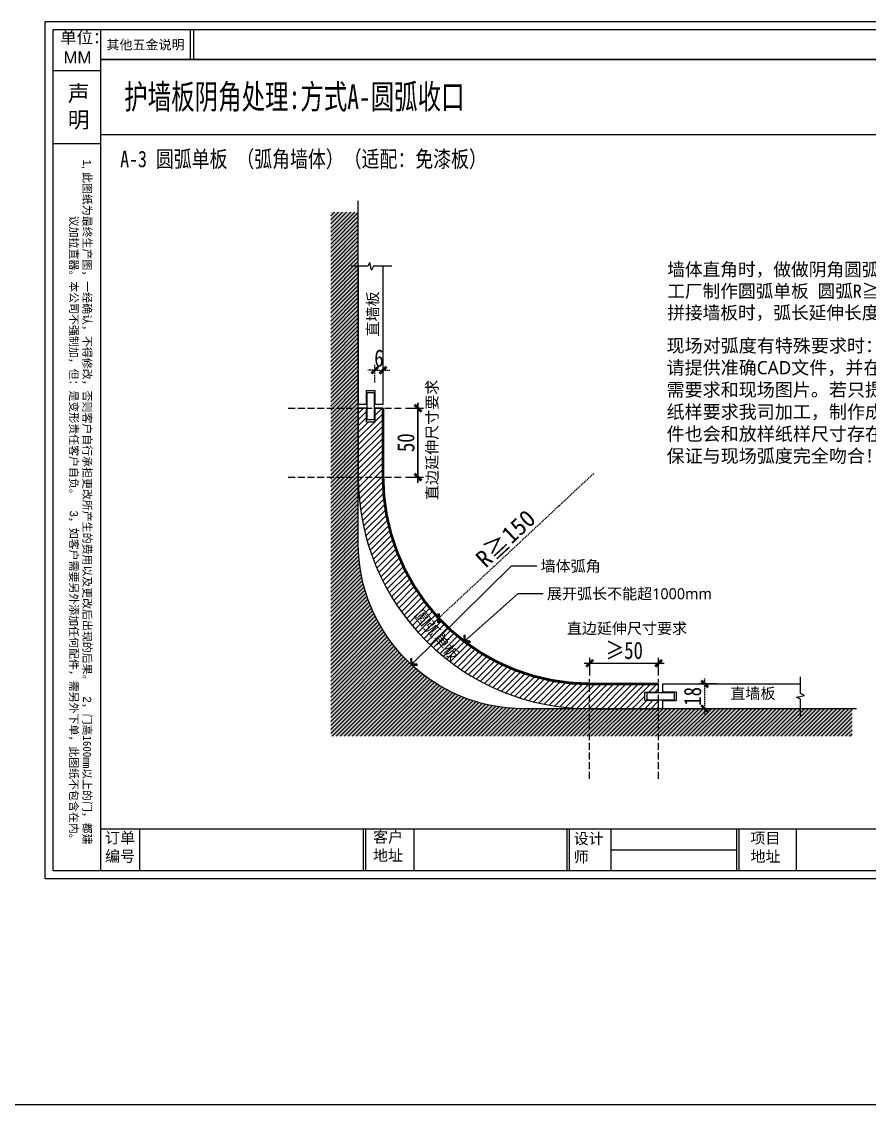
# Model space of a CAD drawing. Header units: millimetres. Extents: x 4862 to 20554, y 7569 to 11262.
# Drawn here: x 11900 to 12516, y 9651 to 10437 of the extents above; entities that cross this region are included whole.
import ezdxf

# ---------------------------------------------------------------- set-up
doc = ezdxf.new("R2010")
doc.units = ezdxf.units.MM
doc.linetypes.add('__DASH', pattern=[0.35, 0.25, -0.1])
doc.linetypes.add('DASHEDX2', pattern=[1.5, 1, -0.5])
doc.layers.add('0 @ 1', color=7, linetype='Continuous')
doc.styles.get("Standard").update_dxf_attribs({"font": 'arial.ttf'})
doc.styles.add('宋体', font='SimSun.ttf')
doc.styles.add('家具尺寸文字', font='SimSun.ttf', dxfattribs={"width": 0.8})
doc.styles.add('黑石雅黑', font='Microsoft YaHei.ttf')
doc.dimstyles.new('副本 固装比例5', dxfattribs={"dimscale": 5, "dimtxt": 2.5, "dimasz": 1, "dimexe": 0.8, "dimexo": 1.2, "dimgap": 0.5, "dimtad": 1, "dimdec": 0, "dimdsep": 46, "dimtxsty": '家具尺寸文字', "dimblk": 'ARCHTICK', "dimcen": 0, "dimdle": 0.8, "dimclrd": 8, "dimclre": 8, "dimclrt": 2, "dimadec": 1, "dimazin": 2, "dimtfac": 1, "dimtdec": 0, "dimtix": 1, "dimtmove": 2, "dimatfit": 2, "dimfxl": 0, "dimtolj": 1, "dimtzin": 0, "dimarcsym": 0})
doc.dimstyles.new('深化(A1)1：1', dxfattribs={"dimtxt": 3, "dimasz": 1, "dimexe": 1.5, "dimexo": 1, "dimgap": 1, "dimtad": 1, "dimdec": 0, "dimrnd": 5, "dimdsep": 46, "dimtxsty": '黑石雅黑', "dimblk": 'ARCHTICK', "dimcen": 1, "dimclrd": 44, "dimclre": 44, "dimclrt": 50, "dimadec": 0, "dimazin": 2, "dimtfac": 1, "dimtdec": 0, "dimtix": 1, "dimtmove": 2, "dimatfit": 3, "dimldrblk": 'hl_arrow2', "dimfxl": 0, "dimtolj": 1, "dimarcsym": 0})
pattern_1 = [(50, (-32056.795, 49533.028), (11.9066731, -1.0416984), [1.2450121, -13.6951334]), (355, (-32056.795, 49533.028), (-2.3033327, 12.486514), [0.9960097, -10.956145]), (100.451445, (-32055.803, 49532.941), (9.6033404, 11.444815), [1.0580975, -11.639082]), (46.1842, (-32056.795, 49536.348), (17.716362, -2.747675), [1.867518, -20.5427]), (96.635558, (-32055.319, 49536.119), (15.5155394, 16.1705263), [1.587147, -17.458639]), (351.18415, (-32056.795, 49536.348), (15.5155394, 16.1705263), [1.4940124, -16.4341426]), (21, (-32055.135, 49535.518), (9.9087536, -6.6835387), [1.2450121, -13.6951334]), (326, (-32055.135, 49535.518), (4.0390695, 12.0375985), [0.9960097, -10.9561067]), (71.451445, (-32054.31, 49534.961), (13.947823, 5.3540599), [1.0580975, -11.639062]), (37.5, (-32056.7954, 49533.028), (0.20185556, 5.5260918), [0, -10.8233054, 0, -11.12210834, 0, -10.9976071]), (7.5, (-32056.7954, 49533.028), (4.36699686, 6.5472982), [0, -6.3412618, 0, -10.574303, 0, -4.1915408]), (327.5, (-32060.497, 49533.028), (8.86151892, -0.37440188), [0, -4.1500404, 0, -12.9481261, 0, -17.1811674]), (317.5, (-32062.157, 49533.028), (9.6809778, 1.6617475), [0, -5.3950526, 0, -8.5988838, 0, -12.2011189])]

# ---------------------------------------------------------------- blocks, each defined once
blk = doc.blocks.new('A$C398a0407')
for p, q in [((443.2, 6784), (443.2, 64)), ((1163.2, 6546.9), (1163.2, 6784)), ((1189.6, 6546.9), (1189.6, 6784)), ((443.2, 6546.9), (8134, 6546.9)), ((443.2, 399), (9568, 399)), ((756.5, 399), (756.5, 64)), ((2542.3, 399), (2542.3, 64)), ((2562.3, 399), (2562.3, 64)), ((2948.7, 399), (2948.7, 64)), ((4169.9, 399), (4169.9, 64)), ((4189.9, 399), (4189.9, 64)), ((4522.7, 399), (4522.7, 64)), ((5527, 399), (5527, 64)), ((5547, 399), (5547, 64)), ((6003.2, 399), (6003.2, 64)), ((4522.7, 231.5), (5527, 231.5))]:
    blk.add_line(p, q)
at = {"color": 8}
for p, q in [((64, 6457.7), (443.2, 6457.7)), ((64, 5874.2), (443.2, 5874.2))]:
    blk.add_line(p, q, dxfattribs=at)
for points in [[(9632, 0), (0, 0), (0, 6848), (9632, 6848)], [(9568, 64), (64, 64), (64, 6784), (9568, 6784)]]:
    blk.add_lwpolyline(points, close=True)
at = {"color": 8, "insert": (368.9, 272.3), "char_height": 64, "width": 5497.15, "attachment_point": 3, "rotation": 270}
blk.add_mtext('1, {\\fSimSun|b0|i0|c134|p2;此图纸为最终生产图，一经确认，不得修改，否则客户自行承担更改所产生的费用以及更改后出现的后果。  }2{\\fSimSun|b0|i0|c134|p2;，门高1600mm以上的门，都建议加拉直器。本公司不强制加，但：是变形责任客户自负。  }3{\\fSimSun|b0|i0|c134|p2;，如客户需要另外添加任何配件，需另外下单，此图纸不包含在内。}', dxfattribs=at)
at = {"color": 8, "char_height": 88, "attachment_point": 1, "style": '宋体'}
for s, insert in [('订单\\P编号', (479.9, 370.6)), ('客户\\P地址', (2621.8, 377)), ('设计\\P师', (4225.5, 364.6)), ('项目\\P地址', (5638.6, 368.9))]:
    blk.add_mtext_dynamic_manual_height_columns(s, width=596.489, gutter_width=12.5, heights=[0], dxfattribs=dict(at, insert=insert))
at = {"layer": '0 @ 1', "color": 8, "attachment_point": 1}
for s, insert, char_height, width in [('\\pi13.703;单位：\\P\\pi40.286;MM', (107.3, 6770.1), 96, 391.163), ('{\\fSimSun|b0|i0|c134|p2;其他五金说明}', (490.9, 6701.9), 76.325, 737.994), ('声明', (182.3, 6340), 127.53, 194.038)]:
    blk.add_mtext(s, dxfattribs=dict(at, insert=insert, char_height=char_height, width=width))
blk = doc.blocks.new('_ArchTick')
at = {"color": 0, "linetype": 'ByBlock', "const_width": 0.4}
blk.add_lwpolyline([(-0.5, -0.5), (0.5, 0.5)], dxfattribs=at)
blk = doc.blocks.new('*D278')
at = {"color": 8, "lineweight": -2, "transparency": 16777216}
for p, q in [((12188.05, 10160.43), (12188.05, 10102.43)), ((12179.05, 10156.43), (12192.05, 10156.43)), ((12179.05, 10106.43), (12192.05, 10106.43))]:
    blk.add_line(p, q, dxfattribs=at)
at = {"layer": 'Defpoints', "color": 0, "transparency": 16777216}
for p in [(12162.72, 10156.43), (12162.72, 10106.43), (12188.05, 10106.43)]:
    blk.add_point(p, dxfattribs=at)
at = {"color": 8, "lineweight": -2, "transparency": 16777216, "xscale": 5, "yscale": 5, "zscale": 5}
for p, rotation in [((12188.05, 10156.43), 90), ((12188.05, 10106.43), 270)]:
    blk.add_blockref('_ArchTick', p, dxfattribs=dict(at, rotation=rotation))
at = {"color": 2, "transparency": 16777216, "insert": (12179.3, 10131.43), "char_height": 12.5, "attachment_point": 5, "rotation": 90, "style": '家具尺寸文字'}
blk.add_mtext('\\A1;50', dxfattribs=at)
blk = doc.blocks.new('*D279')
at = {"color": 8, "lineweight": -2, "transparency": 16777216}
for p, q in [((12188.05, 10102.38), (12188.05, 10160.38)), ((12179.05, 10156.38), (12192.05, 10156.38)), ((12179.05, 10106.38), (12192.05, 10106.38))]:
    blk.add_line(p, q, dxfattribs=at)
at = {"layer": 'Defpoints', "color": 0, "transparency": 16777216}
for p in [(12162.72, 10156.38), (12188.05, 10156.38), (12162.72, 10106.38)]:
    blk.add_point(p, dxfattribs=at)
at = {"color": 8, "lineweight": -2, "transparency": 16777216, "xscale": 5, "yscale": 5, "zscale": 5}
for p, rotation in [((12188.05, 10156.38), 90), ((12188.05, 10106.38), 270)]:
    blk.add_blockref('_ArchTick', p, dxfattribs=dict(at, rotation=rotation))
at = {"color": 2, "transparency": 16777216, "insert": (12179.3, 10131.38), "char_height": 12.5, "attachment_point": 5, "rotation": 90, "style": '家具尺寸文字'}
blk.add_mtext('\\A1;50', dxfattribs=at)
blk = doc.blocks.new('*D280')
at = {"color": 8, "lineweight": -2, "transparency": 16777216}
for p, q in [((12308.72, 9971.41), (12366.72, 9971.41)), ((12312.72, 9962.41), (12312.72, 9975.41)), ((12362.72, 9962.41), (12362.72, 9975.41))]:
    blk.add_line(p, q, dxfattribs=at)
at = {"layer": 'Defpoints', "color": 0, "transparency": 16777216}
for p in [(12362.72, 9971.41), (12312.72, 9956.38), (12362.72, 9956.38)]:
    blk.add_point(p, dxfattribs=at)
at = {"color": 8, "lineweight": -2, "transparency": 16777216, "xscale": 5, "yscale": 5, "zscale": 5, "rotation": 180}
blk.add_blockref('_ArchTick', (12312.72, 9971.41), dxfattribs=at)
at = {"color": 8, "lineweight": -2, "transparency": 16777216, "xscale": 5, "yscale": 5, "zscale": 5}
blk.add_blockref('_ArchTick', (12362.72, 9971.41), dxfattribs=at)
at = {"color": 2, "transparency": 16777216, "insert": (12337.72, 9980.54), "char_height": 12.5, "attachment_point": 5, "style": '家具尺寸文字'}
blk.add_mtext('\\A1;≥50', dxfattribs=at)
blk = doc.blocks.new('*D281')
at = {"color": 8, "linetype": 'DASHEDX2', "lineweight": -2, "transparency": 16777216}
blk.add_line((12315.64, 10109.1), (12200.08, 10001.35), dxfattribs=at)
at = {"layer": 'Defpoints', "color": 0, "transparency": 16777216}
for p in [(12312.72, 10106.38), (12203.01, 10004.08)]:
    blk.add_point(p, dxfattribs=at)
at = {"color": 8, "lineweight": -2, "transparency": 16777216, "xscale": 5, "yscale": 5, "zscale": 5, "rotation": 222.9969408445187}
blk.add_blockref('_ArchTick', (12203.01, 10004.08), dxfattribs=at)
at = {"color": 2, "transparency": 16777216, "insert": (12251.89, 10061.63), "char_height": 12.5, "attachment_point": 5, "rotation": 42.99694, "style": '家具尺寸文字'}
blk.add_mtext('\\A1;{\\W1;\\C4;R≧150}', dxfattribs=at)
blk = doc.blocks.new('hl_arrow2')
at = {"color": 2}
blk.add_line((-0.22, 0), (-1, 0), dxfattribs=at)
blk.add_lwpolyline([(-0.22, 0), (-0.86, -0.69), (-0.65, -0.86), (0, 0), (-0.65, 0.86), (-0.86, 0.69)], close=True, dxfattribs=at)
for points in [[(-0.86, 0.69), (-0.65, 0.86), (-0.22, 0), (0, 0)], [(-0.86, -0.69), (-0.65, -0.86), (-0.22, 0), (0, 0)]]:
    blk.add_solid(points, dxfattribs=at)
blk = doc.blocks.new('*D282')
at = {"color": 8, "linetype": 'DASHEDX2', "lineweight": -2, "transparency": 16777216}
for p, q in [((12396.16, 9934.38), (12396.16, 9960.38)), ((12405.16, 9956.38), (12392.16, 9956.38)), ((12387.16, 9938.38), (12400.16, 9938.38))]:
    blk.add_line(p, q, dxfattribs=at)
at = {"layer": 'Defpoints', "color": 0, "transparency": 16777216}
for p in [(12396.16, 9956.38), (12465.72, 9956.38), (12365.72, 9938.38)]:
    blk.add_point(p, dxfattribs=at)
at = {"color": 8, "lineweight": -2, "transparency": 16777216, "xscale": 5, "yscale": 5, "zscale": 5}
for p, rotation in [((12396.16, 9956.38), 90), ((12396.16, 9938.38), 270)]:
    blk.add_blockref('_ArchTick', p, dxfattribs=dict(at, rotation=rotation))
at = {"color": 2, "transparency": 16777216, "insert": (12387.41, 9947.38), "char_height": 12.5, "attachment_point": 5, "rotation": 90, "style": '家具尺寸文字'}
blk.add_mtext('\\A1;18', dxfattribs=at)
blk = doc.blocks.new('*D283')
at = {"color": 8, "linetype": 'DASHEDX2', "lineweight": -2, "transparency": 16777216}
for p, q in [((12156.72, 10175.01), (12156.72, 10188.01)), ((12162.72, 10175.01), (12162.72, 10188.01)), ((12156.72, 10184.01), (12151.72, 10184.01)), ((12156.72, 10184.01), (12162.72, 10184.01)), ((12162.72, 10184.01), (12167.72, 10184.01))]:
    blk.add_line(p, q, dxfattribs=at)
at = {"layer": 'Defpoints', "color": 0, "transparency": 16777216}
for p in [(12162.72, 10184.01), (12156.72, 10159.38), (12162.72, 10159.38)]:
    blk.add_point(p, dxfattribs=at)
at = {"color": 8, "lineweight": -2, "transparency": 16777216, "xscale": 5, "yscale": 5, "zscale": 5}
blk.add_blockref('_ArchTick', (12156.72, 10184.01), dxfattribs=at)
at = {"color": 8, "lineweight": -2, "transparency": 16777216, "xscale": 5, "yscale": 5, "zscale": 5, "rotation": 180}
blk.add_blockref('_ArchTick', (12162.72, 10184.01), dxfattribs=at)
at = {"color": 2, "transparency": 16777216, "insert": (12159.72, 10192.76), "char_height": 12.5, "attachment_point": 5, "style": '家具尺寸文字'}
blk.add_mtext('\\A1;6', dxfattribs=at)
blk = doc.blocks.new('*U115')
at = {"color": 0}
blk.add_lwpolyline([(0, -9.17), (0, -1.28), (-1.7, -0.34), (1.7, 0.34), (0, 1.28), (0, 8.46)], dxfattribs=at)
blk = doc.blocks.new('A$Caecb7373')
at = {"color": 1}
blk.add_lwpolyline([(0, 821.76), (1155.84, 821.76), (1155.84, 0), (0, 0)], close=True, dxfattribs=at)

msp = doc.modelspace()

# ---------------------------------------------------------------- hatches: boundary and pattern name
h = msp.add_hatch()
h.set_pattern_fill('AR-CONC', color=8, scale=0.065355)
h.set_pattern_definition(pattern_1)
edge = h.paths.add_edge_path()
edge.add_line((12503.193, 9918.377), (12503.193, 9938.377))
edge.add_line((12503.193, 9938.377), (12264.716, 9938.377))
edge.add_arc((12264.716, 10058.377), 120, 180, 270, ccw=False)
edge.add_line((12144.716, 10058.377), (12144.716, 10298.712))
edge.add_line((12144.716, 10298.712), (12124.716, 10298.712))
edge.add_line((12124.716, 10298.712), (12124.716, 9918.377))
edge.add_line((12124.716, 9918.377), (12503.193, 9918.377))
h = msp.add_hatch()
h.set_pattern_fill('AR-CONC', color=8, scale=0.065355)
h.set_pattern_definition(pattern_1)
edge = h.paths.add_edge_path()
edge.add_line((12503.193, 9918.377), (12503.193, 9938.377))
edge.add_line((12503.193, 9938.377), (12264.716, 9938.377))
edge.add_arc((12264.716, 10058.377), 120, 180, 270, ccw=False)
edge.add_line((12144.716, 10058.377), (12144.716, 10298.712))
edge.add_line((12144.716, 10298.712), (12124.716, 10298.712))
edge.add_line((12124.716, 10298.712), (12124.716, 9918.377))
edge.add_line((12124.716, 9918.377), (12503.193, 9918.377))
h = msp.add_hatch()
h.set_pattern_fill('ANSI31', color=8, scale=0.65355)
h.set_pattern_definition([(45, (-32637.1418, 50133.4195), (-1.467260864, 1.467260864), [])])
edge = h.paths.add_edge_path()
edge.add_line((12503.193, 9918.377), (12503.193, 9938.377))
edge.add_line((12503.193, 9938.377), (12264.716, 9938.377))
edge.add_arc((12264.716, 10058.377), 120, 180, 270, ccw=False)
edge.add_line((12144.716, 10058.377), (12144.716, 10298.712))
edge.add_line((12144.716, 10298.712), (12124.716, 10298.712))
edge.add_line((12124.716, 10298.712), (12124.716, 9918.377))
edge.add_line((12124.716, 9918.377), (12503.193, 9918.377))
h = msp.add_hatch()
h.set_pattern_fill('ANSI31', color=36)
h.set_pattern_definition([(45, (-32019.0327, 51319.2148), (-2.24506403, 2.24506403), [])])
h.paths.add_polyline_path([(12312.716, 9938.377), (12362.716, 9938.377), (12362.716, 9944.377), (12352.716, 9944.377), (12352.716, 9950.377), (12362.716, 9950.377), (12362.716, 9956.377), (12312.772, 9956.377), (12312.716, 9956.377, -0.4142136), (12162.716, 10106.377), (12162.716, 10156.377), (12156.716, 10156.377), (12156.716, 10146.377), (12150.716, 10146.377), (12150.716, 10156.377), (12144.716, 10156.377), (12144.716, 10106.377, 0.4142136)])

# ---------------------------------------------------------------- linework, layer by layer
at = {"color": 251, "linetype": '__DASH', "ltscale": 20}
for p, q in [((12093.905, 10156.377), (12176.485, 10156.377)), ((12093.905, 10106.377), (12176.485, 10106.377)), ((12312.659, 9887.566), (12312.659, 9959.844)), ((12362.659, 9887.566), (12362.659, 9959.844))]:
    msp.add_line(p, q, dxfattribs=at)
at = {"color": 4}
msp.add_line((12312.716, 9956.377), (12312.716, 9956.377), dxfattribs=at)
msp.add_line((4862.317, 9651.376), (20477.138, 9651.376))
for points in [[(11957.609, 10355.099), (12655.928, 10355.099), (12655.928, 10409.537), (11957.609, 10409.537)], [(12151.216, 10167.877), (12156.216, 10167.877), (12156.216, 10147.877), (12151.216, 10147.877)], [(12374.216, 9944.877), (12374.216, 9949.877), (12354.216, 9949.877), (12354.216, 9944.877)]]:
    msp.add_lwpolyline(points, close=True)
msp.add_lwpolyline([(12506.388, 9938.377), (12264.716, 9938.377, -0.4142136), (12144.716, 10058.377), (12144.716, 10306.824)], format="xyb")
for points in [[(12144.716, 10259.377), (12144.716, 10159.377), (12150.716, 10159.377), (12150.716, 10169.377), (12156.716, 10169.377), (12156.716, 10159.377), (12162.716, 10159.377), (12162.716, 10259.377)], [(12465.716, 9938.377), (12365.716, 9938.377), (12365.716, 9944.377), (12375.716, 9944.377), (12375.716, 9950.377), (12365.716, 9950.377), (12365.716, 9956.377), (12465.716, 9956.377)]]:
    msp.add_lwpolyline(points)
at = {"color": 6, "const_width": 2}
msp.add_lwpolyline([(12162.716, 10156.377), (12162.716, 10106.377, 0.4143238), (12312.772, 9956.377), (12362.716, 9956.377)], format="xyb", dxfattribs=at)
at = {"color": 4}
msp.add_lwpolyline([(12150.716, 10156.377), (12144.716, 10156.377), (12144.716, 10106.377, 0.4142136), (12312.716, 9938.377), (12362.716, 9938.377), (12362.716, 9944.377), (12352.716, 9944.377), (12352.716, 9950.377), (12362.716, 9950.377), (12362.716, 9956.377), (12312.716, 9956.377, -0.4142136), (12162.716, 10106.377), (12162.716, 10106.377), (12162.716, 10156.377), (12156.716, 10156.377), (12156.716, 10146.377), (12150.716, 10146.377)], format="xyb", close=True, dxfattribs=at)

# ---------------------------------------------------------------- block references
at = {"xscale": 0.09079979139978399, "yscale": 0.09079979139978399, "zscale": 0.09079979139978399}
msp.add_blockref('A$C398a0407', (11917.364, 9815.078), dxfattribs=at)
at = {"color": 1}
for name, p, xscale, yscale, zscale in [('A$Caecb7373', (11917.364, 9815.078), 0.7566649283315219, 0.7566649283315219, 0.7566649283315219), ('*U115', (12465.716, 9947.377), 1.664, 1.664, 1.664)]:
    msp.add_blockref(name, p, dxfattribs=dict(at, xscale=xscale, yscale=yscale, zscale=zscale))
at = {"color": 1, "xscale": 1.664, "yscale": 1.664, "zscale": 1.664, "rotation": 90}
msp.add_blockref('*U115', (12153.716, 10259.377), dxfattribs=at)

# ---------------------------------------------------------------- texts
at = {"color": 50, "style": '家具尺寸文字', "width": 0.8}
msp.add_text('A-3 圆弧单板 （弧角墙体）（适配：免漆板）', height=11.9, dxfattribs=at).set_placement((11971.933, 10331.279))
at = {"style": '黑石雅黑'}
for s, rotation, p in [('直墙板 ', 90, (12159.25, 10208.423)), ('圆弧单板 ', 309.824521, (12184.702, 10006.057))]:
    msp.add_text(s, height=8, rotation=rotation, dxfattribs=at).set_placement(p)
at = {"color": 6, "style": '黑石雅黑'}
msp.add_text('直边延伸尺寸要求', height=8, rotation=90, dxfattribs=at).set_placement((12202.285, 10089.775))
at = {"style": '黑石雅黑'}
for s, p in [('墙体弧角', (12277.031, 10037.897)), ('展开弧长不能超1000mm', (12281.666, 10017.825)), ('直墙板 ', (12414.762, 9945.515))]:
    msp.add_text(s, height=8, dxfattribs=at).set_placement(p)
at = {"color": 6, "style": '黑石雅黑'}
msp.add_text('直边延伸尺寸要求', height=8, dxfattribs=at).set_placement((12296.114, 9992.709))
at = {"color": 1, "insert": (11974.827, 10391.343), "char_height": 17.85, "width": 4937.63124, "attachment_point": 1, "style": '家具尺寸文字'}
msp.add_mtext('{\\W0.7;\\C4;护墙板阴角处理:方式A-圆弧收口}', dxfattribs=at)
at = {"color": 4, "insert": (12368.98, 10261.815), "char_height": 9.408, "width": 372.84062, "attachment_point": 1, "style": '宋体'}
msp.add_mtext('墙体直角时，做做阴角圆弧,\\P工厂制作圆弧单板 圆弧{\\A1;R≧150\\P拼接墙板时，弧长延伸长度≧50}', dxfattribs=at)
at = {"color": 3, "insert": (12368.47, 10206.619), "char_height": 9.6, "width": 258.30704, "attachment_point": 1, "style": '黑石雅黑'}
msp.add_mtext('现场对弧度有特殊要求时：\\P请提供准确CAD文件，并在文件中标注上所需要求和现场图片。若只提供现场弧度裁剪纸样要求我司加工，制作成本高，成品圆弧件也会和放样纸样尺寸存在必然误差，无法保证与现场弧度完全吻合！！！', dxfattribs=at)

# ---------------------------------------------------------------- dimensions: what is measured, and where the dimension line sits
dim = msp.add_linear_dim(base=(12162.716, 10184.009), p1=(12156.716, 10159.377), p2=(12162.716, 10159.377), dimstyle='副本 固装比例5', override={"dimarcsym": 1})
dim.commit()
dim.dimension.update_dxf_attribs({"geometry": '*D283', "text_midpoint": (12159.716, 10192.759)})
for base, p1, p2, angle, picture, middle in [((12188.049, 10106.433), (12162.716, 10156.433), (12162.716, 10106.433), 90, '*D278', (12179.299, 10131.433)), ((12188.049, 10156.377), (12162.716, 10106.377), (12162.716, 10156.377), 270, '*D279', (12179.299, 10131.377))]:
    dim = msp.add_linear_dim(base=base, p1=p1, p2=p2, angle=angle, dimstyle='副本 固装比例5')
    dim.commit()
    dim.dimension.update_dxf_attribs({"geometry": picture, "text_midpoint": middle})
dim = msp.add_radius_dim(center=(12312.716, 10106.377), mpoint=(12203.007, 10004.083), text='{\\W1;\\C4;R≧150}', dimstyle='副本 固装比例5', override={"dimarcsym": 1})
dim.commit()
dim.dimension.update_dxf_attribs({"geometry": '*D281', "text_midpoint": (12251.894, 10061.629)})
dim = msp.add_linear_dim(base=(12362.716, 9971.409), p1=(12312.716, 9956.377), p2=(12362.716, 9956.377), angle=180, text='≥<>', dimstyle='副本 固装比例5')
dim.commit()
dim.dimension.update_dxf_attribs({"geometry": '*D280', "text_midpoint": (12337.716, 9980.543)})
dim = msp.add_linear_dim(base=(12396.164, 9956.377), p1=(12365.716, 9938.377), p2=(12465.716, 9956.377), angle=90, dimstyle='副本 固装比例5', override={"dimarcsym": 1})
dim.commit()
dim.dimension.update_dxf_attribs({"geometry": '*D282', "text_midpoint": (12387.414, 9947.377)})

# ---------------------------------------------------------------- leaders
at = {"ltscale": 500}
for points in [[(12183.143, 9970.366), (12256.02, 10042.138), (12274.286, 10042.138)], [(12221.588, 9987.231), (12260.654, 10022.066), (12278.921, 10022.066)]]:
    msp.add_leader(points, dimstyle='深化(A1)1：1', override={"dimasz": 4, "dimgap": 1, "dimtad": 0}, dxfattribs=at)

doc.saveas('drawing.dxf')
